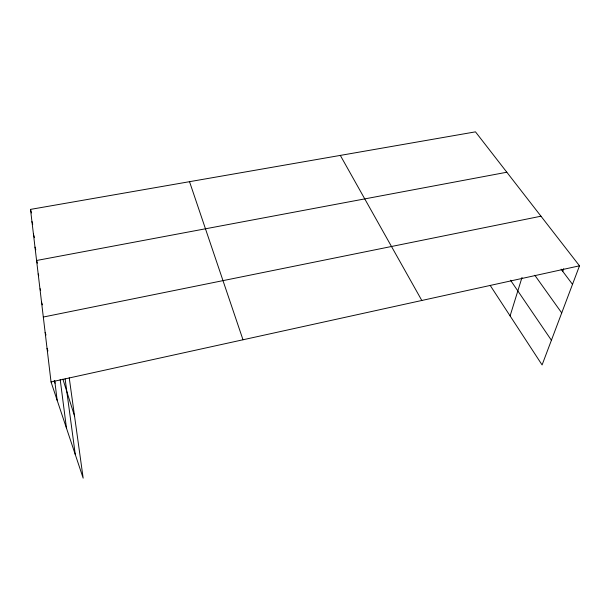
<?xml version="1.0" encoding="UTF-8"?>
<svg xmlns="http://www.w3.org/2000/svg" width="610" height="610" viewBox="0 0 610 610"><rect width="100%" height="100%" fill="white"/><g stroke="black" fill="none" stroke-linecap="round" stroke-linejoin="round"><path stroke-width="0.91" d="M510.09 315.911L522.015 277.413M562.755 271.381L563.709 268.728M69.227 377.819L83.166 478.149L51.042 381.967L30.5 209.398L475.472 131.851L579.5 265.815L542.092 364.933L490.265 285.526M51.042 381.967L579.5 265.815M43.31 317.04L540.978 216.207M506.826 172.233L36.585 260.493L37.393 263.185M561.093 269.155L572.508 284.351M534.817 275.255L561.718 312.93M510.524 280.211L551.409 340.25M340.327 155.405L421.815 300.478M189.527 181.681L242.993 339.778M54.183 380.625L55.053 383.248M47.039 348.348L47.893 350.986M45.14 332.419L45.986 335.073M62.891 379.138L74.542 416.081M41.541 302.186L42.38 304.863M40.108 288.721L40.657 290.505M38.178 273.936L38.727 275.728M34.983 247.096L35.792 249.787M33.443 234.126L34.503 237.709M31.949 221.567L32.734 224.251M30.5 209.398L31.537 212.974M65.11 378.879L75.282 454.541M60.192 379.519L66.467 428.151M54.717 380.518L57.142 400.244"/></g></svg>
